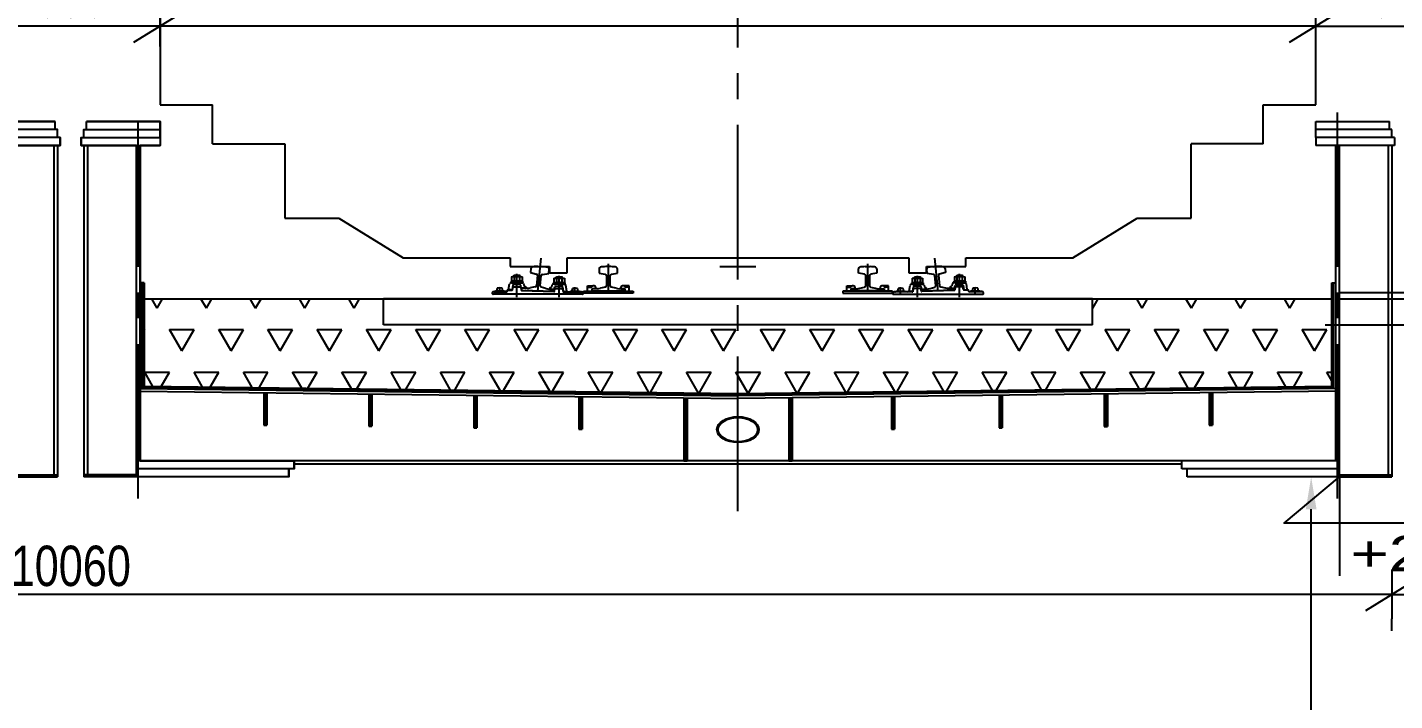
# Model space of a CAD drawing. Header units: millimetres. Extents: x -1069826 to 2704411, y -432732 to 412301.
# Drawn here: x 1026619 to 1035078, y -22182 to -18016 of the extents above; entities that cross this region are included whole.
import ezdxf

# ---------------------------------------------------------------- set-up
doc = ezdxf.new("R2010")
doc.units = ezdxf.units.MM
doc.header["$LTSCALE"] = 1000
doc.header["$MEASUREMENT"] = 0
doc.linetypes.add('CENTER2', pattern=[1.125, 0.75, -0.125, 0.125, -0.125])
doc.linetypes.add('HIDDEN', pattern=[0.375, 0.25, -0.125])
for name, color, linetype in [('0-RAM-T', 7, 'Continuous'), ('0-T', 7, 'Continuous'), ('0-T0-W', 7, 'Continuous'), ('DROGO-T', 7, 'Continuous'), ('WIADUKT', 7, 'Continuous')]:
    doc.layers.add(name, color=color, linetype=linetype)
doc.styles.add('CDMSTYLE', font='CDMSIMPL', dxfattribs={"width": 0.8, "bigfont": 'CDMBIGPL'})
doc.dimstyles.new('CDMOG-MM-100', dxfattribs={"dimscale": 100, "dimtxt": 2.5, "dimasz": 2, "dimexe": 1.5, "dimexo": 3, "dimgap": 0.5, "dimtad": 1, "dimdec": 0, "dimrnd": 1, "dimzin": 1, "dimdsep": 46, "dimtxsty": 'CDMSTYLE', "dimblk": 'OBLIQUE', "dimblk1": 'OBLIQUE', "dimblk2": 'OBLIQUE', "dimsah": 1, "dimcen": -2.5, "dimclrd": 9, "dimclre": 9, "dimclrt": 9, "dimadec": 0, "dimazin": 0, "dimtfac": 1, "dimtmove": 2, "dimatfit": 3, "dimldrblk": 'OBLIQUE', "dimfxl": 1, "dimtvp": 1, "dimtolj": 1, "dimtzin": 0, "dimarcsym": 0})
doc.dimstyles.new('CDMZB-MM-100', dxfattribs={"dimscale": 100, "dimtxt": 2.5, "dimasz": 1, "dimexe": 1.5, "dimexo": 5, "dimgap": 0.5, "dimtad": 1, "dimdec": 0, "dimrnd": 1, "dimzin": 1, "dimdsep": 46, "dimtxsty": 'CDMSTYLE', "dimblk": 'OBLIQUE', "dimblk1": 'OBLIQUE', "dimblk2": 'OBLIQUE', "dimsah": 1, "dimtsz": 1, "dimcen": -2.5, "dimclrd": 9, "dimclre": 9, "dimclrt": 9, "dimadec": 0, "dimazin": 0, "dimtfac": 1, "dimtmove": 2, "dimatfit": 3, "dimldrblk": 'OBLIQUE', "dimfxl": 1, "dimtvp": 1, "dimtolj": 1, "dimtzin": 0, "dimarcsym": 0})

# ---------------------------------------------------------------- blocks, each defined once
blk = doc.blocks.new('*D497')
at = {"color": 9, "linetype": 'ByBlock', "transparency": 16777216}
for p, q in [((1043257.9, -21383.9), (1043257.9, -22116.1)), ((1010517.4, -21403.1), (1010517.4, -22116.1)), ((1010717.4, -21966.1), (1043057.9, -21966.1))]:
    blk.add_line(p, q, dxfattribs=at)
for points in [[(1010717.4, -21932.8), (1010717.4, -21999.4), (1010517.4, -21966.1)], [(1043057.9, -21932.8), (1043057.9, -21999.4), (1043257.9, -21966.1)]]:
    blk.add_solid(points, dxfattribs=at)
at = {"layer": 'Defpoints', "color": 0, "linetype": 'ByBlock', "transparency": 16777216}
for p in [(1010517.4, -21103.1, 0.1), (1043257.9, -21083.9, 0.1), (1043257.9, -21966.1)]:
    blk.add_point(p, dxfattribs=at)
at = {"color": 9, "linetype": 'ByBlock', "transparency": 16777216, "insert": (1026887.6, -21791.1), "char_height": 250, "attachment_point": 5, "style": 'CDMSTYLE'}
blk.add_mtext('\\A1;32740', dxfattribs=at)
blk = doc.blocks.new('_OBLIQUE')
at = {"color": 0, "linetype": 'ByBlock'}
blk.add_line((-0.5, -0.5), (0.5, 0.5), dxfattribs=at)
blk = doc.blocks.new('*D480')
at = {"color": 9, "linetype": 'ByBlock', "transparency": 16777216}
for p, q in [((1020270.1, -21297.7), (1020270.1, -21674.4)), ((1030330.1, -21370.8), (1030330.1, -21674.4)), ((1020170.1, -21624.4), (1020370.1, -21424.4)), ((1030230.1, -21624.4), (1030430.1, -21424.4)), ((1030330.1, -21524.4), (1020270.1, -21524.4))]:
    blk.add_line(p, q, dxfattribs=at)
at = {"layer": 'Defpoints', "color": 0, "linetype": 'ByBlock', "transparency": 16777216}
for p in [(1020270.1, -20797.7), (1030330.1, -20870.8), (1020270.1, -21524.4)]:
    blk.add_point(p, dxfattribs=at)
at = {"color": 9, "linetype": 'ByBlock', "transparency": 16777216, "insert": (1025300.1, -21349.4), "char_height": 250, "attachment_point": 5, "style": 'CDMSTYLE'}
blk.add_mtext('\\A1;\\C1;10060', dxfattribs=at)
blk = doc.blocks.new('*D471')
at = {"color": 9, "linetype": 'ByBlock', "transparency": 16777216}
for p, q in [((1017680.1, -14146.2), (1017680.1, -14156)), ((1022760.1, -14146.2), (1022760.1, -14156)), ((1017580.1, -14406), (1017780.1, -14206)), ((1022660.1, -14406), (1022860.1, -14206)), ((1017680.1, -14306), (1022760.1, -14306))]:
    blk.add_line(p, q, dxfattribs=at)
at = {"layer": 'Defpoints', "color": 0, "linetype": 'ByBlock', "transparency": 16777216}
for p in [(1022760.1, -14306), (1017680.1, -14646.2), (1022760.1, -14646.2)]:
    blk.add_point(p, dxfattribs=at)
at = {"color": 9, "linetype": 'ByBlock', "transparency": 16777216, "insert": (1020028.6, -14088.5), "char_height": 250, "attachment_point": 5, "style": 'CDMSTYLE'}
blk.add_mtext('\\A1;5080', dxfattribs=at)
blk = doc.blocks.new('*D470')
at = {"color": 9, "linetype": 'ByBlock', "transparency": 16777216}
for p, q in [((1020560.1, -18588.6), (1020560.1, -17857.7)), ((1024960.1, -18588.6), (1024960.1, -17857.7)), ((1020460.1, -18107.7), (1020660.1, -17907.7)), ((1024860.1, -18107.7), (1025060.1, -17907.7)), ((1020560.1, -18007.7), (1024960.1, -18007.7))]:
    blk.add_line(p, q, dxfattribs=at)
at = {"layer": 'Defpoints', "color": 0, "linetype": 'ByBlock', "transparency": 16777216}
for p in [(1024960.1, -18007.7), (1020560.1, -19088.6), (1024960.1, -19088.6)]:
    blk.add_point(p, dxfattribs=at)
at = {"color": 9, "linetype": 'ByBlock', "transparency": 16777216, "insert": (1023229.4, -17821.1), "char_height": 250, "attachment_point": 5, "style": 'CDMSTYLE'}
blk.add_mtext('\\A1;\\C1;4400', dxfattribs=at)
blk = doc.blocks.new('*D478')
at = {"color": 9, "linetype": 'ByBlock', "transparency": 16777216}
for p, q in [((1015226.1, -21295.6), (1015226.1, -21674.4)), ((1020270.1, -21297.7), (1020270.1, -21674.4)), ((1015126.1, -21624.4), (1015326.1, -21424.4)), ((1020170.1, -21624.4), (1020370.1, -21424.4)), ((1020270.1, -21524.4), (1015226.1, -21524.4))]:
    blk.add_line(p, q, dxfattribs=at)
at = {"layer": 'Defpoints', "color": 0, "linetype": 'ByBlock', "transparency": 16777216}
for p in [(1015226.1, -20795.6), (1020270.1, -20797.7), (1015226.1, -21524.4)]:
    blk.add_point(p, dxfattribs=at)
at = {"color": 9, "linetype": 'ByBlock', "transparency": 16777216, "insert": (1017748.1, -21349.4), "char_height": 250, "attachment_point": 5, "style": 'CDMSTYLE'}
blk.add_mtext('\\A1;5044', dxfattribs=at)
blk = doc.blocks.new('*D474')
at = {"color": 9, "linetype": 'ByBlock', "transparency": 16777216}
for p, q in [((1019880.1, -17851.2), (1019880.1, -17857.7)), ((1020560.1, -17885.6), (1020560.1, -17857.7)), ((1019780.1, -18107.7), (1019980.1, -17907.7)), ((1020460.1, -18107.7), (1020660.1, -17907.7)), ((1020560.1, -18007.7), (1019880.1, -18007.7))]:
    blk.add_line(p, q, dxfattribs=at)
at = {"layer": 'Defpoints', "color": 0, "linetype": 'ByBlock', "transparency": 16777216}
for p in [(1019880.1, -18007.7), (1019880.1, -18351.2), (1020560.1, -18385.6)]:
    blk.add_point(p, dxfattribs=at)
at = {"color": 9, "linetype": 'ByBlock', "transparency": 16777216, "insert": (1020220.1, -17832.7), "char_height": 250, "attachment_point": 5, "style": 'CDMSTYLE'}
blk.add_mtext('\\A1;680', dxfattribs=at)
blk = doc.blocks.new('*D479')
at = {"color": 9, "linetype": 'ByBlock', "transparency": 16777216}
for p, q in [((1015480.1, -18135), (1015480.1, -17857.7)), ((1019880.1, -18135), (1019880.1, -17857.7)), ((1015380.1, -18107.7), (1015580.1, -17907.7)), ((1019780.1, -18107.7), (1019980.1, -17907.7)), ((1015480.1, -18007.7), (1019880.1, -18007.7))]:
    blk.add_line(p, q, dxfattribs=at)
at = {"layer": 'Defpoints', "color": 0, "linetype": 'ByBlock', "transparency": 16777216}
for p in [(1019880.1, -18007.7), (1015480.1, -18635), (1019880.1, -18635)]:
    blk.add_point(p, dxfattribs=at)
at = {"color": 9, "linetype": 'ByBlock', "transparency": 16777216, "insert": (1018082.3, -17816.1), "char_height": 250, "attachment_point": 5, "style": 'CDMSTYLE'}
blk.add_mtext('\\A1;4400', dxfattribs=at)
blk = doc.blocks.new('*D481')
at = {"color": 9, "linetype": 'ByBlock', "transparency": 16777216}
for p, q in [((1035374.1, -21297.7), (1035374.1, -21674.4)), ((1030230.1, -21624.4), (1030430.1, -21424.4)), ((1035274.1, -21624.4), (1035474.1, -21424.4)), ((1030330.1, -21524.4), (1035374.1, -21524.4)), ((1030330.1, -21750), (1030330.1, -21674.4))]:
    blk.add_line(p, q, dxfattribs=at)
at = {"layer": 'Defpoints', "color": 0, "linetype": 'ByBlock', "transparency": 16777216}
for p in [(1035374.1, -20797.7), (1030330.1, -21250), (1035374.1, -21524.4)]:
    blk.add_point(p, dxfattribs=at)
at = {"color": 9, "linetype": 'ByBlock', "transparency": 16777216, "insert": (1032852.1, -21349.4), "char_height": 250, "attachment_point": 5, "style": 'CDMSTYLE'}
blk.add_mtext('\\A1;5044', dxfattribs=at)
blk = doc.blocks.new('00KOTA1')
at = {"color": 0, "linetype": 'Continuous'}
blk.add_lwpolyline([(13.736, 2.862), (-2.109, 2.862), (0, 0), (0, 6.109)], dxfattribs=at)
at = {"color": 0, "linetype": 'Continuous', "style": 'CDMSTYLE', "width": 0.85}
blk.add_attdef('%%P000.000', (0.416, 3.634), '', height=2.2, dxfattribs=at)
blk = doc.blocks.new('*D477')
at = {"color": 9, "linetype": 'ByBlock', "transparency": 16777216}
for p, q in [((1030040.1, -17851.2), (1030040.1, -17857.7)), ((1030720.1, -17851.2), (1030720.1, -17857.7)), ((1029940.1, -18107.7), (1030140.1, -17907.7)), ((1030620.1, -18107.7), (1030820.1, -17907.7)), ((1030040.1, -18007.7), (1030720.1, -18007.7))]:
    blk.add_line(p, q, dxfattribs=at)
at = {"layer": 'Defpoints', "color": 0, "linetype": 'ByBlock', "transparency": 16777216}
for p in [(1030720.1, -18007.7), (1030040.1, -18351.2), (1030720.1, -18351.2)]:
    blk.add_point(p, dxfattribs=at)
at = {"color": 9, "linetype": 'ByBlock', "transparency": 16777216, "insert": (1030380.1, -17832.7), "char_height": 250, "attachment_point": 5, "style": 'CDMSTYLE'}
blk.add_mtext('\\A1;680', dxfattribs=at)
blk = doc.blocks.new('*D476')
at = {"color": 9, "linetype": 'ByBlock', "transparency": 16777216}
for p, q in [((1027840.1, -14146.2), (1027840.1, -14156)), ((1032920.1, -14146.2), (1032920.1, -14156)), ((1027740.1, -14406), (1027940.1, -14206)), ((1032820.1, -14406), (1033020.1, -14206)), ((1032920.1, -14306), (1027840.1, -14306))]:
    blk.add_line(p, q, dxfattribs=at)
at = {"layer": 'Defpoints', "color": 0, "linetype": 'ByBlock', "transparency": 16777216}
for p in [(1027840.1, -14306), (1027840.1, -14646.2), (1032920.1, -14646.2)]:
    blk.add_point(p, dxfattribs=at)
at = {"color": 9, "linetype": 'ByBlock', "transparency": 16777216, "insert": (1030571.6, -14065.4), "char_height": 250, "attachment_point": 5, "style": 'CDMSTYLE'}
blk.add_mtext('\\A1;5080', dxfattribs=at)
blk = doc.blocks.new('A$C5FAB2D53')
at = {"color": 9, "linetype": 'ByBlock'}
for p, q in [((104.6, 164.4), (84.8, 164.4)), ((1072, 164.4), (1091.8, 164.4)), ((59.7, 150.4), (59.7, 124.6)), ((59.7, 124.6), (83, 116.6)), ((87.7, 110), (87.7, 44.7)), ((101.7, 44.7), (101.7, 110)), ((106.4, 116.6), (129.7, 124.6)), ((129.7, 124.6), (129.7, 150.4)), ((1046.9, 124.6), (1046.9, 150.4)), ((1070.2, 116.6), (1046.9, 124.6)), ((1074.9, 44.7), (1074.9, 110)), ((1088.9, 110), (1088.9, 44.7)), ((1116.9, 124.6), (1093.6, 116.6)), ((1116.9, 150.4), (1116.9, 124.6)), ((0, 13), (189.1, 13)), ((0, 0), (0, 13)), ((94.6, 0), (0, 0)), ((15.4, 46.4), (36.4, 46.4)), ((15.4, 13), (15.4, 46.4)), ((15.4, 36.4), (26.4, 36.4)), ((31.4, 41.4), (31.4, 46.4)), ((46.4, 27.9), (31.4, 26.4)), ((31.4, 26.4), (31.4, 13)), ((32.2, 23.2), (32.2, 15.4)), ((32.2, 15.4), (157.2, 15.4)), ((53.2, 27.8), (35, 26.2)), ((46.4, 36.4), (46.4, 27.9)), ((83.4, 38.2), (65, 30.6)), ((189.1, 0), (94.6, 0)), ((124.5, 30.6), (106.1, 38.2)), ((154.5, 26.2), (136.2, 27.8)), ((143, 36.4), (143, 27.9)), ((143, 27.9), (158, 26.4)), ((174, 46.4), (153, 46.4)), ((157.2, 15.4), (157.2, 23.2)), ((158, 41.4), (158, 46.4)), ((158, 26.4), (158, 13)), ((174, 36.4), (163, 36.4)), ((174, 13), (174, 46.4)), ((189.1, 13), (189.1, 0)), ((189.1, 13), (189.1, 13)), ((987.5, 13), (987.5, 0)), ((987.5, 13), (987.5, 13)), ((1176.6, 13), (987.5, 13)), ((987.5, 0), (1082, 0)), ((1002.6, 46.4), (1023.6, 46.4)), ((1002.6, 13), (1002.6, 46.4)), ((1002.6, 36.4), (1013.6, 36.4)), ((1018.6, 41.4), (1018.6, 46.4)), ((1033.6, 27.9), (1018.6, 26.4)), ((1018.6, 26.4), (1018.6, 13)), ((1019.4, 15.4), (1019.4, 23.2)), ((1144.4, 15.4), (1019.4, 15.4)), ((1022.1, 26.2), (1040.4, 27.8)), ((1033.6, 36.4), (1033.6, 27.9)), ((1052.1, 30.6), (1070.6, 38.2)), ((1082.1, 0), (1176.6, 0)), ((1093.2, 38.2), (1111.7, 30.6)), ((1123.4, 27.8), (1141.7, 26.2)), ((1130.2, 36.4), (1130.2, 27.9)), ((1130.2, 27.9), (1145.2, 26.4)), ((1161.2, 46.4), (1140.2, 46.4)), ((1144.4, 23.2), (1144.4, 15.4)), ((1145.2, 41.4), (1145.2, 46.4)), ((1145.2, 26.4), (1145.2, 13)), ((1161.2, 36.4), (1150.2, 36.4)), ((1161.2, 13), (1161.2, 46.4)), ((1176.6, 0), (1176.6, 13))]:
    blk.add_line(p, q, dxfattribs=at)
at = {"color": 9, "linetype": 'Continuous'}
for p, q in [((94.7, 181.9), (94.7, 15.4)), ((1081.9, 181.9), (1081.9, 15.4))]:
    blk.add_line(p, q, dxfattribs=at)
at = {"color": 9, "linetype": 'ByBlock'}
for centre, radius, start, end in [((71.7, 150.4), 12, 104.1437, 180), ((88.3, 84.5), 80, 102.4545, 104.1437), ((74.3, 150), 13, 99.6771, 104.4557), ((88.3, 84.5), 80, 92.5054, 101.6782), ((101.1, 84.5), 80, 78.3218, 87.4946), ((115.1, 150), 13, 75.5443, 80.3229), ((101.1, 84.5), 80, 75.8563, 77.5455), ((117.7, 150.4), 12, 0, 75.8563), ((1058.9, 150.4), 12, 104.1437, 180), ((1075.5, 84.5), 80, 102.4545, 104.1437), ((1061.5, 150), 13, 99.6771, 104.4557), ((1075.5, 84.5), 80, 92.5054, 101.6782), ((1088.3, 84.5), 80, 78.3218, 87.4946), ((1102.3, 150), 13, 75.5443, 80.3229), ((1088.3, 84.5), 80, 75.8563, 77.5455), ((1104.9, 150.4), 12, 0, 75.8563), ((80.7, 110), 7, 360, 71), ((108.7, 110), 7, 109, 180), ((1067.9, 110), 7, 0, 71), ((1095.9, 110), 7, 109, 180), ((26.4, 41.4), 5, 270, 0), ((35.2, 23.2), 3, 95.061, 180), ((36.4, 36.4), 10, 360, 90), ((49.7, 67.6), 40, 275.061, 292.4127), ((80.7, 44.7), 7, 292.4127, 360), ((108.7, 44.7), 7, 180, 247.5873), ((139.7, 67.6), 40, 247.5873, 264.939), ((153, 36.4), 10, 90, 180), ((154.2, 23.2), 3, 0, 84.939), ((163, 41.4), 5, 180, 270), ((1013.6, 41.4), 5, 270, 0), ((1022.4, 23.2), 3, 95.061, 180), ((1023.6, 36.4), 10, 360, 90), ((1036.9, 67.6), 40, 275.061, 292.4127), ((1067.9, 44.7), 7, 292.4127, 360), ((1095.9, 44.7), 7, 180, 247.5873), ((1126.9, 67.6), 40, 247.5873, 264.939), ((1140.2, 36.4), 10, 90, 180), ((1141.4, 23.2), 3, 0, 84.939), ((1150.2, 41.4), 5, 180, 270)]:
    blk.add_arc(centre, radius, start, end, dxfattribs=at)
blk = doc.blocks.new('A$C30C010BB')
at = {"layer": '0-T', "color": 40, "linetype": 'Continuous'}
blk.add_blockref('A$C5FAB2D53', (0, 0), dxfattribs=at)
blk = doc.blocks.new('A$C5F112703')
at = {"color": 9, "linetype": 'ByBlock'}
for p, q in [((1020, 4918.5), (940, 4868.5)), ((3380, 4918.5), (1020, 4918.5)), ((3460, 4868.5), (3380, 4918.5)), ((940, 4868.5), (600, 4568.5)), ((3800, 4568.5), (3460, 4868.5)), ((600, 4568.5), (400, 4318.5)), ((4000, 4318.5), (3800, 4568.5)), ((400, 4318.5), (300, 3918.5)), ((4100, 3918.5), (4000, 4318.5)), ((300, 3918.5), (200, 3118.5)), ((4200, 3118.5), (4100, 3918.5)), ((0, 3118.5), (0, 1068.5)), ((200, 3118.5), (0, 3118.5)), ((4400, 3118.5), (4200, 3118.5)), ((4400, 1068.5), (4400, 3118.5)), ((0, 1068.5), (200, 1068.5)), ((4200, 1068.5), (4400, 1068.5)), ((475, 828.5), (475, 368.5)), ((3925, 368.5), (3925, 828.5)), ((475, 368.5), (680, 368.5)), ((680, 368.5), (925, 123.5)), ((3475, 123.5), (3720, 368.5)), ((3720, 368.5), (3925, 368.5)), ((925, 123.5), (1332.5, 123.5)), ((1332.5, 123.5), (1332.5, 68.5)), ((1549.5, 123.5), (2850.5, 123.5)), ((1549.5, 30.5), (1549.5, 123.5)), ((2850.5, 123.5), (2850.5, 30.5)), ((3067.5, 123.5), (3475, 123.5)), ((3067.5, 68.5), (3067.5, 123.5)), ((1332.5, 68.5), (1482.5, 68.5)), ((1482.5, 68.5), (1482.5, 30.5)), ((2917.5, 68.5), (3067.5, 68.5)), ((2917.5, 30.5), (2917.5, 68.5)), ((1482.5, 30.5), (1549.5, 30.5)), ((2850.5, 30.5), (2917.5, 30.5))]:
    blk.add_line(p, q, dxfattribs=at)
at = {"layer": '0-T', "color": 9, "linetype": 'Continuous'}
for p, q in [((200, 828.5), (200, 1068.5)), ((4200, 828.5), (4200, 1068.5)), ((200, 828.5), (475, 828.5)), ((4200, 828.5), (3925, 828.5)), ((2200, 0), (2200, 137)), ((2131.5, 68.5), (2268.5, 68.5))]:
    blk.add_line(p, q, dxfattribs=at)
blk = doc.blocks.new('A$C22AE4A19')
at = {"layer": '0-T', "color": 9, "linetype": 'Continuous'}
blk.add_blockref('A$C5F112703', (0, 0), dxfattribs=at)
blk = doc.blocks.new('*D473')
at = {"color": 9, "linetype": 'ByBlock', "transparency": 16777216}
for p, q in [((1024960.1, -17690.9), (1024960.1, -17857.7)), ((1025640.1, -17985), (1025640.1, -17857.7)), ((1024860.1, -18107.7), (1025060.1, -17907.7)), ((1025540.1, -18107.7), (1025740.1, -17907.7)), ((1025640.1, -18007.7), (1024960.1, -18007.7))]:
    blk.add_line(p, q, dxfattribs=at)
at = {"layer": 'Defpoints', "color": 0, "linetype": 'ByBlock', "transparency": 16777216}
for p in [(1024960.1, -18007.7), (1024960.1, -18190.9), (1025640.1, -18485)]:
    blk.add_point(p, dxfattribs=at)
at = {"color": 9, "linetype": 'ByBlock', "transparency": 16777216, "insert": (1025300.1, -17832.7), "char_height": 250, "attachment_point": 5, "style": 'CDMSTYLE'}
blk.add_mtext('\\A1;\\C1;680', dxfattribs=at)
blk = doc.blocks.new('*D472')
at = {"color": 9, "linetype": 'ByBlock', "transparency": 16777216}
for p, q in [((1025640.1, -18135), (1025640.1, -17857.7)), ((1030040.1, -18135), (1030040.1, -17857.7)), ((1025540.1, -18107.7), (1025740.1, -17907.7)), ((1029940.1, -18107.7), (1030140.1, -17907.7)), ((1030040.1, -18007.7), (1025640.1, -18007.7))]:
    blk.add_line(p, q, dxfattribs=at)
at = {"layer": 'Defpoints', "color": 0, "linetype": 'ByBlock', "transparency": 16777216}
for p in [(1025640.1, -18007.7), (1025640.1, -18635), (1030040.1, -18635)]:
    blk.add_point(p, dxfattribs=at)
at = {"color": 9, "linetype": 'ByBlock', "transparency": 16777216, "insert": (1028251.7, -17803.7), "char_height": 250, "attachment_point": 5, "style": 'CDMSTYLE'}
blk.add_mtext('\\A1;\\C1;4400', dxfattribs=at)
blk = doc.blocks.new('*D469')
at = {"color": 9, "linetype": 'ByBlock', "transparency": 16777216}
for p, q in [((1022760.1, -14146.2), (1022760.1, -14156)), ((1027840.1, -14146.2), (1027840.1, -14156)), ((1022660.1, -14406), (1022860.1, -14206)), ((1027740.1, -14406), (1027940.1, -14206)), ((1022760.1, -14306), (1027840.1, -14306))]:
    blk.add_line(p, q, dxfattribs=at)
at = {"layer": 'Defpoints', "color": 0, "linetype": 'ByBlock', "transparency": 16777216}
for p in [(1027840.1, -14306), (1022760.1, -14646.2), (1027840.1, -14646.2)]:
    blk.add_point(p, dxfattribs=at)
at = {"color": 9, "linetype": 'ByBlock', "transparency": 16777216, "insert": (1025108.6, -14122.9), "char_height": 250, "attachment_point": 5, "style": 'CDMSTYLE'}
blk.add_mtext('\\A1;\\C1;5080', dxfattribs=at)
blk = doc.blocks.new('SZPKOL')
at = {"color": 0, "linetype": 'ByBlock'}
blk.add_lwpolyline([(12.4, 4, 0.138548), (-12.3, 5.1), (-9.4, 21.8), (0, 23.9), (9.4, 21.8)], format="xyb", close=True, dxfattribs=at)
for start, end in [(102.9105, 124.2422), (55.7578, 72.0998)]:
    blk.add_arc((-1.8, -37.6), 45.5, start, end, dxfattribs=at)
blk = doc.blocks.new('SRUKOL')
at = {"color": 0, "linetype": 'ByBlock'}
for p, q in [((0, 10), (-22, 10)), ((-22, 10), (-22, 0)), ((-11, 5), (-22, 5)), ((0, 0), (-22, 0)), ((-20, 37.2), (-20, 24)), ((-20, 24), (-20, 11.3)), ((-17, 5), (-17, 0)), ((0, 38.6), (-15, 38.6)), ((0, 10), (-15, 10)), ((-12.7, 41.6), (-10.1, 43.8)), ((-12.7, 38.6), (-12.7, 41.6)), ((-12.7, 41.6), (12.5, 41.6)), ((-12, 5), (-12, 0)), ((-11, 10), (11, 5)), ((-11, 5), (11, 0)), ((-10.1, 43.8), (-10.1, 38.4)), ((-10.1, 43.8), (9.9, 43.8)), ((-10.1, 37.3), (-10.1, 24)), ((-10.1, 24), (-10.1, 11.2)), ((0, 38.6), (15, 38.6)), ((0, 10), (15, 10)), ((0, 10), (22, 10)), ((0, 0), (22, 0)), ((12.5, 41.6), (9.9, 43.8)), ((9.9, 43.8), (9.9, 38.4)), ((10.1, 37.3), (10.1, 24)), ((10.1, 24), (10.1, 11.2)), ((11, 5), (22, 5)), ((12, 10), (12, 5)), ((12.5, 38.6), (12.5, 41.6)), ((17, 10), (17, 5)), ((20, 37.2), (20, 24)), ((20, 24), (20, 11.3)), ((22, 10), (22, 0))]:
    blk.add_line(p, q, dxfattribs=at)
for centre, radius, start, end in [((-15, 28.6), 10, 60, 120), ((-15, 20), 10, 240, 300), ((0, -1.4), 40, 90, 104.6015), ((0, 50), 40, 255.3985, 270), ((0, -1.4), 40, 75.3985, 90), ((0, 50), 40, 270, 284.6015), ((15, 28.6), 10, 60, 120), ((15, 20), 10, 240, 300)]:
    blk.add_arc(centre, radius, start, end, dxfattribs=at)
blk = doc.blocks.new('*D489')
at = {"color": 9, "linetype": 'ByBlock', "transparency": 16777216}
for p, q in [((1034761.4, -20797.7), (1034411.2, -20797.7)), ((1034561.2, -25367.9), (1034561.2, -20997.7)), ((1034761.4, -25567.9), (1034411.2, -25567.9))]:
    blk.add_line(p, q, dxfattribs=at)
for points in [[(1034527.9, -20997.7), (1034594.5, -20997.7), (1034561.2, -20797.7)], [(1034527.9, -25367.9), (1034594.5, -25367.9), (1034561.2, -25567.9)]]:
    blk.add_solid(points, dxfattribs=at)
at = {"layer": 'Defpoints', "color": 0, "linetype": 'ByBlock', "transparency": 16777216}
for p in [(1034561.2, -20797.7), (1035061.4, -20797.7, 0.1), (1035061.4, -25567.9, 0.1)]:
    blk.add_point(p, dxfattribs=at)
at = {"color": 9, "linetype": 'ByBlock', "transparency": 16777216, "insert": (1034386.2, -23544.8), "char_height": 250, "attachment_point": 5, "rotation": 90, "style": 'CDMSTYLE'}
blk.add_mtext('\\A1;4770', dxfattribs=at)
blk = doc.blocks.new('A$C534018C8')
at = {"layer": 'WIADUKT', "linetype": 'Continuous'}
h = blk.add_hatch(dxfattribs=at)
h.set_pattern_fill('TRIANG', color=40, scale=500, style=0)
h.set_pattern_definition([(60, (-602052.98, -193697.16), (-93.75, 162.379763), [93.75, -93.75]), (120, (-602052.98, -193697.16), (-187.5, 1e-07), [93.75, -93.75]), (0, (-602099.85, -193615.97), (93.75, 162.379763), [93.75, -93.75])])
h.paths.add_polyline_path([(13476, 7217.8), (13476, 7642.8), (12126, 7642.8), (12126, 7802.8), (11215, 7802.8), (11215, 7262.3)])
h.paths.add_polyline_path([(15737, 7262.3), (15737, 7802.8), (14826, 7802.8), (14826, 7642.8), (13476, 7642.8), (13476, 7217.8)])
at = {"color": 9, "linetype": 'CENTER2'}
blk.add_line((13476, 6489.7, 0.1), (13476, 13334.8, 0.1), dxfattribs=at)
at = {"color": 1, "linetype": 'Continuous'}
for p, q in [((10596, 8901.3, 0.1), (10876, 8901.3, 0.1)), ((11276, 8901.3, 0.1), (10996, 8901.3, 0.1)), ((15676, 8901.3, 0.1), (15956, 8901.3, 0.1)), ((10896, 8801.3, 0.1), (10896, 8751.3, 0.1)), ((10896, 8801.3, 0.1), (10896, 8751.3, 0.1)), ((10976, 8801.3, 0.1), (10976, 8751.3, 0.1)), ((10976, 8801.3, 0.1), (10976, 8751.3, 0.1)), ((11276, 8801.3, 0.1), (11276, 8751.3, 0.1)), ((15676, 8801.3, 0.1), (15676, 8751.3, 0.1)), ((15976, 8801.3, 0.1), (15976, 8751.3, 0.1)), ((15976, 8801.3, 0.1), (15976, 8751.3, 0.1)), ((10896, 8781.3, 0.1), (10896, 8751.3, 0.1)), ((10896, 8781.3, 0.1), (10896, 8751.3, 0.1)), ((10896, 8781.3, 0.1), (10896, 8751.3, 0.1)), ((10896, 8781.3, 0.1), (10896, 8751.3, 0.1)), ((10976, 8781.3, 0.1), (10976, 8751.3, 0.1)), ((10976, 8781.3, 0.1), (10976, 8751.3, 0.1)), ((10976, 8781.3, 0.1), (10976, 8751.3, 0.1)), ((10976, 8781.3, 0.1), (10976, 8751.3, 0.1)), ((15976, 8781.3, 0.1), (15976, 8751.3, 0.1)), ((15976, 8781.3, 0.1), (15976, 8751.3, 0.1)), ((15976, 8781.3, 0.1), (15976, 8751.3, 0.1)), ((15976, 8781.3, 0.1), (15976, 8751.3, 0.1)), ((12633.2, 7959, 0.1), (12633.2, 7813.6, 0.1)), ((12793.9, 7946.6, 0.1), (12793.9, 7813.6, 0.1)), ((14158.1, 7946.6, 0.1), (14158.1, 7813.6, 0.1)), ((14318.8, 7959, 0.1), (14318.8, 7813.6, 0.1)), ((11215, 7802.8, 0.1), (15737, 7802.8, 0.1)), ((12126, 7642.8, 0.1), (12126, 7802.8, 0.1)), ((14826, 7802.8, 0.1), (12126, 7802.8, 0.1)), ((14826, 7642.8, 0.1), (14826, 7802.8, 0.1)), ((14826, 7642.8, 0.1), (12126, 7642.8, 0.1)), ((11200, 7248.4, 0.1), (13476, 7202.8, 0.1)), ((15752, 7248.4, 0.1), (13476, 7202.8, 0.1)), ((11200, 7232.4, 0.1), (13476, 7186.8, 0.1)), ((15752, 7232.4, 0.1), (13476, 7186.8, 0.1)), ((11186, 6751.3, 0.1), (11186, 6801.3, 0.1)), ((11786, 6801.3, 0.1), (11186, 6801.3, 0.1)), ((11786, 6751.3, 0.1), (11786, 6801.3, 0.1)), ((15166, 6751.3, 0.1), (15166, 6801.3, 0.1)), ((15766, 6801.3, 0.1), (15166, 6801.3, 0.1)), ((15766, 6751.3, 0.1), (15766, 6801.3, 0.1)), ((11186, 6701.3, 0.1), (11186, 6751.3, 0.1)), ((11786, 6751.3, 0.1), (11186, 6751.3, 0.1)), ((11766, 6701.3, 0.1), (11766, 6751.3, 0.1)), ((15766, 6751.3, 0.1), (15166, 6751.3, 0.1)), ((15186, 6701.3, 0.1), (15186, 6751.3, 0.1)), ((15766, 6701.3, 0.1), (15766, 6751.3, 0.1)), ((11766, 6701.3, 0.1), (11186, 6701.3, 0.1)), ((15766, 6701.3, 0.1), (15186, 6701.3, 0.1))]:
    blk.add_line(p, q, dxfattribs=at)
at = {"color": 1, "linetype": 'ByBlock'}
for p, q in [((12714.1, 7851.7, 0.1), (12726.7, 8055, 0.1)), ((14237.9, 7851.7, 0.1), (14225.3, 8055, 0.1)), ((12713.5, 8003.5, 0.1), (12723.3, 8002.8, 0.1)), ((12733.2, 8002.2, 0.1), (12723.3, 8002.8, 0.1)), ((14218.8, 8002.2, 0.1), (14228.7, 8002.8, 0.1)), ((14238.5, 8003.5, 0.1), (14228.7, 8002.8, 0.1)), ((12569.6, 7832.7, 0.1), (12569.6, 7876.1, 0.1)), ((12855.2, 7832.7, 0.1), (12855.2, 7876.1, 0.1)), ((14095.4, 7832.7, 0.1), (14095.4, 7876.1, 0.1)), ((14379.2, 7832.7, 0.1), (14379.2, 7876.1, 0.1))]:
    blk.add_line(p, q, dxfattribs=at)
at = {"color": 1, "linetype": 'ByBlock', "elevation": 0.1}
for points in [[(12713.5, 8003.5, 0.040045), (12700.7, 8002.7, 0.020854), (12699.6, 8002.5, 0.007371), (12697.3, 8002.1, 0.343626), (12687.5, 7991.1), (12685.9, 7965.3), (12708.7, 7955.9, -0.320103), (12713, 7949), (12708.9, 7883.8, -0.303763), (12704.2, 7877.6), (12685.3, 7871.2, -0.075856), (12673.5, 7869), (12655.1, 7868.6, 0.388573), (12652.2, 7865.8), (12651.7, 7858), (12776.5, 7850.3), (12777, 7858, 0.388573), (12774.4, 7861.1), (12756.3, 7863.9, -0.075856), (12744.7, 7867.5), (12726.8, 7876.2, -0.303763), (12722.9, 7882.9), (12727, 7948.1, -0.320103), (12732.1, 7954.4), (12755.8, 7961), (12757.4, 7986.7, 0.343626), (12749.1, 7998.9, 0.007371), (12746.8, 7999.6, 0.020854), (12745.8, 7999.9, 0.040045), (12733.2, 8002.2)], [(14238.5, 8003.5, -0.040045), (14251.3, 8002.7, -0.020854), (14252.4, 8002.5, -0.007371), (14254.7, 8002.1, -0.343626), (14264.5, 7991.1), (14266.1, 7965.3), (14243.3, 7955.9, 0.320103), (14239, 7949), (14243.1, 7883.8, 0.303763), (14247.8, 7877.6), (14266.7, 7871.2, 0.075856), (14278.5, 7869), (14296.9, 7868.6, -0.388573), (14299.8, 7865.8), (14300.3, 7858), (14175.5, 7850.3), (14175, 7858, -0.388573), (14177.6, 7861.1), (14195.7, 7863.9, 0.075856), (14207.3, 7867.5), (14225.2, 7876.2, 0.303763), (14229.1, 7882.9), (14225, 7948.1, 0.320103), (14219.9, 7954.4), (14196.2, 7961), (14194.6, 7986.7, -0.343626), (14202.9, 7998.9, -0.007371), (14205.2, 7999.6, -0.020854), (14206.2, 7999.9, -0.040045), (14218.8, 8002.2)]]:
    blk.add_lwpolyline(points, format="xyb", dxfattribs=at)
for points in [[(12886.6, 7840.7), (12886.6, 7834.7, -0.414214), (12884.6, 7832.7), (12543.6, 7832.7, -0.414214), (12541.6, 7834.7), (12541.6, 7842.7, -0.414214), (12546.6, 7847.7), (12595.6, 7847.7, 0.414214), (12597.6, 7849.7), (12597.6, 7855.7, -0.414214), (12599.6, 7857.7), (12615.8, 7857.7, 0.385314), (12617.8, 7859.5), (12619.6, 7877.7), (12646.8, 7877.7, -0.385314), (12648.8, 7875.9), (12650.6, 7857.3, 0.367589), (12652.5, 7855.5), (12775.5, 7847.9, 0.403251), (12777.6, 7849.7), (12779.2, 7866, -0.385314), (12781.2, 7867.8), (12806.6, 7867.8, -0.385314), (12808.6, 7866), (12810.4, 7847.5, 0.385314), (12812.4, 7845.7), (12881.6, 7845.7, -0.414214)], [(12648.8, 7888.6, 0.371247), (12645.8, 7891.1), (12621.5, 7891.1, 0.388479), (12618.5, 7888.4), (12615.9, 7860, -0.388479), (12614, 7858.1), (12604.9, 7858.1, -0.440425), (12602.9, 7860.3), (12606.1, 7895.8, -0.388479), (12614.1, 7903.1), (12654.4, 7903.1, -0.371247), (12659.4, 7898.9), (12661.9, 7882.6, 0.282191), (12665.2, 7878.6), (12667.1, 7878, -0.288824), (12668.5, 7876.3), (12669.1, 7871.6, -0.418231), (12667.3, 7869.4), (12653.3, 7868.7, -0.403059), (12651.1, 7870.4)], [(12778.3, 7878.7, -0.371247), (12781.3, 7881.2), (12805.6, 7881.2, -0.388479), (12808.6, 7878.5), (12811.1, 7850, 0.388479), (12813.1, 7848.2), (12822.2, 7848.2, 0.440425), (12824.2, 7850.4), (12821, 7885.9, 0.388479), (12813, 7893.2), (12772.7, 7893.2, 0.371247), (12767.7, 7888.9), (12765.8, 7876.2, -0.282191), (12762.5, 7872.2), (12760.6, 7871.6, 0.288824), (12759.2, 7870), (12758.6, 7865.2, 0.418231), (12760.4, 7863), (12773.8, 7861.5, 0.403059), (12776, 7863.2)], [(14065.4, 7840.7), (14065.4, 7834.7, 0.414214), (14067.4, 7832.7), (14408.4, 7832.7, 0.414214), (14410.4, 7834.7), (14410.4, 7842.7, 0.414214), (14405.4, 7847.7), (14356.4, 7847.7, -0.414214), (14354.4, 7849.7), (14354.4, 7855.7, 0.414214), (14352.4, 7857.7), (14336.2, 7857.7, -0.385314), (14334.2, 7859.5), (14332.4, 7877.7), (14305.2, 7877.7, 0.385314), (14303.2, 7875.9), (14301.4, 7857.3, -0.367589), (14299.5, 7855.5), (14176.5, 7847.9, -0.403251), (14174.4, 7849.7), (14172.8, 7866, 0.385314), (14170.8, 7867.8), (14145.4, 7867.8, 0.385314), (14143.4, 7866), (14141.6, 7847.5, -0.385314), (14139.6, 7845.7), (14070.4, 7845.7, 0.414214)], [(14173.7, 7878.7, 0.371247), (14170.7, 7881.2), (14146.4, 7881.2, 0.388479), (14143.4, 7878.5), (14140.9, 7850, -0.388479), (14138.9, 7848.2), (14129.8, 7848.2, -0.440425), (14127.8, 7850.4), (14131, 7885.9, -0.388479), (14139, 7893.2), (14179.3, 7893.2, -0.371247), (14184.3, 7888.9), (14186.2, 7876.2, 0.282191), (14189.5, 7872.2), (14191.4, 7871.6, -0.288824), (14192.8, 7870), (14193.4, 7865.2, -0.418231), (14191.6, 7863), (14178.2, 7861.5, -0.403059), (14176, 7863.2)], [(14303.2, 7888.6, -0.371247), (14306.2, 7891.1), (14330.5, 7891.1, -0.388479), (14333.5, 7888.4), (14336.1, 7860, 0.388479), (14338, 7858.1), (14347.1, 7858.1, 0.440425), (14349.1, 7860.3), (14345.9, 7895.8, 0.388479), (14337.9, 7903.1), (14297.6, 7903.1, 0.371247), (14292.6, 7898.9), (14290.1, 7882.6, -0.282191), (14286.8, 7878.6), (14284.9, 7878, 0.288824), (14283.5, 7876.3), (14282.9, 7871.6, 0.418231), (14284.7, 7869.4), (14298.7, 7868.7, 0.403059), (14300.9, 7870.4)]]:
    blk.add_lwpolyline(points, format="xyb", close=True, dxfattribs=at)
at = {"layer": '0-RAM-T', "color": 1, "linetype": 'Continuous', "elevation": 0.1}
for points in [[(10876, 8901.3), (10596, 8901.3), (10596, 8751.3), (10672, 8751.3), (10672, 6801.3), (10086, 6801.3), (10086, 6751.3), (10106, 6751.3), (10106, 6701.3), (10686, 6701.3), (10686, 8751.3), (10896, 8751.3), (10896, 8801.3), (10886, 8801.3), (10886, 8851.3), (10876, 8851.3), (10876, 8901.3)], [(10876, 8901.3), (10596, 8901.3), (10596, 8751.3), (10672, 8751.3), (10672, 6801.3), (10086, 6801.3), (10086, 6751.3), (10106, 6751.3), (10106, 6701.3), (10686, 6701.3), (10686, 8751.3), (10896, 8751.3), (10896, 8801.3), (10886, 8801.3), (10886, 8851.3), (10876, 8851.3), (10876, 8901.3)], [(10996, 8901.3), (11276, 8901.3), (11276, 8751.3), (11200, 8751.3), (11200, 6801.3), (11786, 6801.3), (11786, 6751.3), (11766, 6751.3), (11766, 6701.3), (11186, 6701.3), (11186, 8751.3), (10976, 8751.3), (10976, 8801.3), (10986, 8801.3), (10986, 8851.3), (10996, 8851.3), (10996, 8901.3)], [(10996, 8901.3), (11276, 8901.3), (11276, 8751.3), (11200, 8751.3), (11200, 6801.3), (11786, 6801.3), (11786, 6751.3), (11766, 6751.3), (11766, 6701.3), (11186, 6701.3), (11186, 8751.3), (10976, 8751.3), (10976, 8801.3), (10986, 8801.3), (10986, 8851.3), (10996, 8851.3), (10996, 8901.3)]]:
    blk.add_lwpolyline(points, dxfattribs=at)
at = {"layer": '0-T', "color": 1, "linetype": 'CENTER2'}
for p, q in [((15759, 6567.4, 0.1), (15759, 8956, 0.1)), ((11193, 6567.4, 0.1), (11193, 8906, 0.1)), ((15759, 6567.4, 0.1), (15759, 8906, 0.1))]:
    blk.add_line(p, q, dxfattribs=at)
at = {"layer": '0-T', "color": 1, "linetype": 'Continuous'}
for p, q in [((10886, 8851.3, 0.1), (10596, 8851.3, 0.1)), ((10876, 8851.3, 0.1), (10876, 8901.3, 0.1)), ((10886, 8801.3, 0.1), (10886, 8851.3, 0.1)), ((10986, 8801.3, 0.1), (10986, 8851.3, 0.1)), ((10986, 8851.3, 0.1), (11276, 8851.3, 0.1)), ((10996, 8851.3, 0.1), (10996, 8901.3, 0.1)), ((11276, 8851.3, 0.1), (11276, 8901.3, 0.1)), ((11276, 8801.3, 0.1), (11276, 8851.3, 0.1)), ((15676, 8851.3, 0.1), (15676, 8901.3, 0.1)), ((15966, 8851.3, 0.1), (15676, 8851.3, 0.1)), ((15676, 8801.3, 0.1), (15676, 8851.3, 0.1)), ((15956, 8851.3, 0.1), (15956, 8901.3, 0.1)), ((15966, 8801.3, 0.1), (15966, 8851.3, 0.1)), ((10896, 8801.3, 0.1), (10596, 8801.3, 0.1)), ((10976, 8801.3, 0.1), (11276, 8801.3, 0.1)), ((15976, 8801.3, 0.1), (15676, 8801.3, 0.1)), ((10896, 8751.3, 0.1), (10596, 8751.3, 0.1)), ((10872, 8751.3, 0.1), (10872, 6715.3, 0.1)), ((10886, 8751.3, 0.1), (10886, 6701.3, 0.1)), ((10976, 8751.3, 0.1), (11276, 8751.3, 0.1)), ((10986, 8751.3, 0.1), (10986, 6701.3, 0.1)), ((11000, 8751.3, 0.1), (11000, 6715.3, 0.1)), ((11186, 6801.3, 0.1), (11186, 8751.3, 0.1)), ((11200, 6801.3, 0.1), (11200, 8751.3, 0.1)), ((15976, 8751.3, 0.1), (15676, 8751.3, 0.1)), ((15752, 6801.3, 0.1), (15752, 8751.3, 0.1)), ((15766, 6801.3, 0.1), (15766, 8751.3, 0.1)), ((15952, 8751.3, 0.1), (15952, 6715.3, 0.1)), ((15966, 8751.3, 0.1), (15966, 6701.3, 0.1)), ((11215, 7902.8, 0.1), (11200, 7902.8, 0.1)), ((15737, 7902.8, 0.1), (15752, 7902.8, 0.1)), ((15766, 7842.8, 0.1), (16836, 7842.8, 0.1)), ((15766, 7802.8, 0.1), (16836, 7802.8, 0.1)), ((11676.3, 7224.8, 0.1), (11676.3, 7022.8, 0.1)), ((12076.3, 7216.8, 0.1), (12076.3, 7014.8, 0.1)), ((12476.3, 7208.8, 0.1), (12476.3, 7006.8, 0.1)), ((12876.3, 6998.8, 0.1), (12876.3, 7198.8, 0.1)), ((14066.3, 6998.6, 0.1), (14066.3, 7198.6, 0.1)), ((14476.3, 7208.8, 0.1), (14476.3, 7006.8, 0.1)), ((14876.3, 7216.8, 0.1), (14876.3, 7014.8, 0.1)), ((15276.3, 7224.8, 0.1), (15276.3, 7022.8, 0.1)), ((11670.3, 7020.8, 0.1), (11682.3, 7020.8, 0.1)), ((12070.3, 7014.8, 0.1), (12082.3, 7014.8, 0.1)), ((12470.3, 7004.8, 0.1), (12482.3, 7004.8, 0.1)), ((12870.3, 6996.8, 0.1), (12882.3, 6996.8, 0.1)), ((14060.3, 6996.7, 0.1), (14072.3, 6996.7, 0.1)), ((14470.3, 7004.9, 0.1), (14482.3, 7004.9, 0.1)), ((14870.3, 7012.9, 0.1), (14882.3, 7012.9, 0.1)), ((15270.3, 7020.9, 0.1), (15282.3, 7020.9, 0.1)), ((15166, 6801.3, 0.1), (11786, 6801.3, 0.1)), ((15166, 6781.3, 0.1), (11786, 6781.3, 0.1)), ((13270.3, 6801.3, 0.1), (13282.3, 6801.3, 0.1)), ((13670.3, 6801.3, 0.1), (13682.3, 6801.3, 0.1)), ((10686, 6715.3, 0.1), (10886, 6715.3, 0.1)), ((11186, 6715.3, 0.1), (10986, 6715.3, 0.1)), ((15766, 6715.3, 0.1), (15966, 6715.3, 0.1)), ((10686, 6701.3, 0.1), (10886, 6701.3, 0.1)), ((11186, 6701.3, 0.1), (10986, 6701.3, 0.1)), ((15766, 6701.3, 0.1), (15966, 6701.3, 0.1))]:
    blk.add_line(p, q, dxfattribs=at)
at = {"layer": '0-T', "color": 9, "linetype": 'Continuous'}
blk.add_line((15712, 7642.8, 0.1), (16836, 7642.8, 0.1), dxfattribs=at)
at = {"layer": '0-T', "color": 1, "linetype": 'HIDDEN', "const_width": 10, "elevation": 0.1}
blk.add_lwpolyline([(11210, 7902.8), (11210, 7257.4), (13476, 7212.8), (15742, 7257.4), (15742, 7902.8)], dxfattribs=at)
at = {"layer": '0-T', "color": 1, "linetype": 'Continuous', "elevation": 0.1}
for points in [[(11215, 7902.8), (11215, 7262.3), (13476, 7217.8), (15737, 7262.3), (15737, 7902.8)], [(11670.3, 7220.8), (11670.3, 7020.8)], [(11682.3, 7220.8), (11682.3, 7020.8)], [(12070.3, 7214.8), (12070.3, 7014.8)], [(12082.3, 7214.8), (12082.3, 7014.8)], [(12470.3, 7204.8), (12470.3, 7004.8)], [(12482.3, 7204.8), (12482.3, 7004.8)], [(12870.3, 7196.8), (12870.3, 6996.8)], [(12882.3, 7196.8), (12882.3, 6996.8)], [(13270.3, 7188.8), (13270.3, 6801.3)], [(13282.3, 7188.8), (13282.3, 6801.3)], [(13670.3, 7188.8), (13670.3, 6801.3)], [(13682.3, 7188.8), (13682.3, 6801.3)], [(14060.3, 7196.6), (14060.3, 6996.7)], [(14072.3, 7196.6), (14072.3, 6996.7)], [(14470.3, 7204.8), (14470.3, 7004.9)], [(14482.3, 7204.8), (14482.3, 7004.9)], [(14870.3, 7212.8), (14870.3, 7012.9)], [(14882.3, 7212.8), (14882.3, 7012.9)], [(15270.3, 7220.8), (15270.3, 7020.9)], [(15282.3, 7220.8), (15282.3, 7020.9)]]:
    blk.add_lwpolyline(points, dxfattribs=at)
at = {"layer": '0-T', "color": 1, "linetype": 'Continuous', "const_width": 12, "elevation": 0.1}
for points in [[(11676.3, 7222.8), (11676.3, 7020.8)], [(12076.3, 7216.8), (12076.3, 7014.8)], [(12476.3, 7206.8), (12476.3, 7004.8)], [(12876.3, 7198.8), (12876.3, 6996.8)], [(13276.3, 7190.8), (13276.3, 6801.3)], [(13676.3, 7190.8), (13676.3, 6801.3)], [(14066.3, 7198.6), (14066.3, 6996.6)], [(14476.3, 7206.8), (14476.3, 7004.8)], [(14876.3, 7214.8), (14876.3, 7012.8)], [(15276.3, 7222.8), (15276.3, 7020.8)]]:
    blk.add_lwpolyline(points, dxfattribs=at)
at = {"layer": '0-T', "color": 1, "linetype": 'Continuous'}
for radius in [80, 75]:
    blk.add_circle((13476, 6994.1, 0.1), radius, dxfattribs=at)
at = {"color": 1, "linetype": 'ByBlock', "extrusion": (0, 0, -1), "zscale": -1}
for name, p in [('SRUKOL', (-12634.3, 7903.1, -0.1)), ('SRUKOL', (-12795, 7893.2, -0.1)), ('SRUKOL', (-14159.2, 7893.2, -0.1)), ('SRUKOL', (-14319.9, 7903.1, -0.1)), ('SZPKOL', (-12569.1, 7847.7, -0.1)), ('SZPKOL', (-12855.2, 7845.7, -0.1)), ('SZPKOL', (-14095.4, 7845.7, -0.1)), ('SZPKOL', (-14379.7, 7847.7, -0.1))]:
    blk.add_blockref(name, p, dxfattribs=at)
at = {"layer": '0-T', "color": 9, "linetype": 'Continuous'}
blk.add_blockref('A$C22AE4A19', (11276, 7934.3, 0.1), dxfattribs=at)
at = {"layer": '0-T', "color": 1, "linetype": 'Continuous'}
blk.add_blockref('A$C30C010BB', (12887.7, 7838.4, 0.1), dxfattribs=at)
at = {"layer": '0-T0-W', "color": 1, "linetype": 'Continuous'}
ref = blk.add_blockref('00KOTA1', (15766, 6701.3, 0.1), dxfattribs=dict(at, xscale=-100, yscale=100, zscale=100, rotation=180))
ref.add_attrib('%%P000.000', '+200.40', (15807.6, 6117.9, 0.1), dxfattribs={"layer": '0', "color": 0, "linetype": 'Continuous', "height": 220, "style": 'CDMSTYLE', "width": 0.85})
at = {"layer": 'DROGO-T', "color": 40, "linetype": 'Continuous'}
dim = blk.add_linear_dim(base=(21010, 5532.9), p1=(862, 6395.9, 0.1), p2=(21010, 6415.1, 0.1), dimstyle='CDMOG-MM-100', dxfattribs=at)
dim.commit()
dim.dimension.update_dxf_attribs({"geometry": '*D497', "text_midpoint": (10936, 5707.9)})
at = {"layer": 'WIADUKT', "color": 40, "linetype": 'Continuous'}
for base, p1, p2, picture, middle in [((13476, 13193.1, 0.1), (18556, 12852.8, 0.1), (13476, 12852.8, 0.1), '*D476', (16207.5, 13433.6, 0.1)), ((8396, 13193.1, 0.1), (3316, 12852.8, 0.1), (8396, 12852.8, 0.1), '*D471', (5664.5, 13410.5, 0.1)), ((5516, 9491.4, 0.1), (1116, 8864, 0.1), (5516, 8864, 0.1), '*D479', (3718.2, 9682.9, 0.1))]:
    dim = blk.add_linear_dim(base=base, p1=p1, p2=p2, dimstyle='CDMZB-MM-100', dxfattribs=at)
    dim.commit()
    dim.dimension.update_dxf_attribs({"geometry": picture, "text_midpoint": middle, "dimtype": 128, "insert": (-1014364.1, 27499)})
for base, p1, p2, picture, middle in [((13476, 13193.1, 0.1), (8396, 12852.8, 0.1), (13476, 12852.8, 0.1), '*D469', (10744.5, 13376.1, 0.1)), ((10596, 9491.4, 0.1), (6196, 8410.4, 0.1), (10596, 8410.4, 0.1), '*D470', (8865.3, 9677.9, 0.1)), ((11276, 9491.4, 0.1), (15676, 8864, 0.1), (11276, 8864, 0.1), '*D472', (13887.6, 9695.3, 0.1))]:
    dim = blk.add_linear_dim(base=base, p1=p1, p2=p2, text='\\C1;<>', dimstyle='CDMZB-MM-100', dxfattribs=at)
    dim.commit()
    dim.dimension.update_dxf_attribs({"geometry": picture, "text_midpoint": middle, "dimtype": 128, "insert": (-1014364.1, 27499)})
for base, p1, p2, picture, middle in [((5516, 9491.4, 0.1), (6196, 9113.4, 0.1), (5516, 9147.8, 0.1), '*D474', (5856, 9666.4, 0.1)), ((16356, 9491.4, 0.1), (15676, 9147.8, 0.1), (16356, 9147.8, 0.1), '*D477', (16016, 9666.4, 0.1)), ((862, 5974.6, 0.1), (5906, 6701.3, 0.1), (862, 6703.4, 0.1), '*D478', (3384, 6149.6, 0.1)), ((21010, 5974.6, 0.1), (15966, 6249, 0.1), (21010, 6701.3, 0.1), '*D481', (18488, 6149.6, 0.1))]:
    dim = blk.add_linear_dim(base=base, p1=p1, p2=p2, dimstyle='CDMZB-MM-100', dxfattribs=at)
    dim.commit()
    dim.dimension.update_dxf_attribs({"geometry": picture, "text_midpoint": middle, "insert": (-1014364.1, 27499)})
for base, p1, p2, picture, middle in [((10596, 9491.4, 0.1), (11276, 9014, 0.1), (10596, 9308.1, 0.1), '*D473', (10936, 9666.4, 0.1)), ((5906, 5974.6, 0.1), (15966, 6628.2, 0.1), (5906, 6701.3, 0.1), '*D480', (10936, 6149.6, 0.1))]:
    dim = blk.add_linear_dim(base=base, p1=p1, p2=p2, text='\\C1;<>', dimstyle='CDMZB-MM-100', dxfattribs=at)
    dim.commit()
    dim.dimension.update_dxf_attribs({"geometry": picture, "text_midpoint": middle, "insert": (-1014364.1, 27499)})
blk = doc.blocks.new('A$C009A7C16')
at = {"layer": 'DROGO-T', "color": 40, "linetype": 'Continuous'}
blk.add_blockref('A$C534018C8', (0, 0), dxfattribs=at)

msp = doc.modelspace()

# ---------------------------------------------------------------- block references
at = {"layer": 'DROGO-T', "color": 40, "linetype": 'Continuous', "xscale": 1.625, "zscale": 1.625}
msp.add_blockref('A$C009A7C16', (1009116.6077, -27499.0139, -0.0313), dxfattribs=at)

# ---------------------------------------------------------------- dimensions: what is measured, and where the dimension line sits
at = {"layer": 'DROGO-T', "color": 40, "linetype": 'Continuous'}
dim = msp.add_linear_dim(base=(1034561.1993, -20797.6844), p1=(1035061.3579, -25567.8937, 0.05), p2=(1035061.3579, -20797.6844, 0.05), angle=90, dimstyle='CDMOG-MM-100', dxfattribs=at)
dim.commit()
dim.dimension.update_dxf_attribs({"geometry": '*D489', "text_midpoint": (1034386.1993, -23544.788), "dimtype": 160})

doc.saveas('drawing.dxf')
